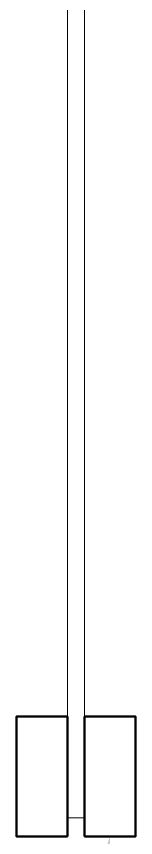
# Model space of a CAD drawing. Header units: inches. Extents: x 5 to 516, y -193 to 129.
# Drawn here: x 103.966 to 104.257, y -178.815 to -176.813 of the extents above; entities that cross this region are included whole.
import ezdxf

# ---------------------------------------------------------------- set-up
doc = ezdxf.new("R2010")
doc.units = ezdxf.units.IN
doc.header["$MEASUREMENT"] = 0
doc.layers.add('PDF8_Geometry', color=7, linetype='Continuous')
doc.layers.add('PDF8_Solid Fills', color=7, linetype='Continuous')

msp = doc.modelspace()

# ---------------------------------------------------------------- linework, layer by layer
at = {"layer": 'PDF8_Geometry', "lineweight": 15}
for points in [[(104.1321835, -176.5246708), (104.0899613, -176.5246708), (104.0899613, -178.7668932)], [(104.1321841, -176.5246708), (104.1321841, -178.7668932)], [(104.0899613, -178.7668935), (104.1321835, -178.7668935)]]:
    msp.add_lwpolyline(points, dxfattribs=at)
at = {"layer": 'PDF8_Geometry', "lineweight": 50}
for points in [[(104.0899613, -178.8124495), (104.0899613, -178.5202272), (103.9655169, -178.5202272), (103.9655169, -178.8124495)], [(104.1321841, -178.8124495), (104.1321841, -178.5202272), (104.2566285, -178.5202272), (104.2566285, -178.8124495)]]:
    msp.add_lwpolyline(points, close=True, dxfattribs=at)
at = {"layer": 'PDF8_Solid Fills', "lineweight": 50, "transparency": 33554559}
msp.add_solid([(104.1366284, -178.9702265), (104.1944061, -178.8124487), (104.1910728, -178.9813376)], dxfattribs=at)

doc.saveas('drawing.dxf')
